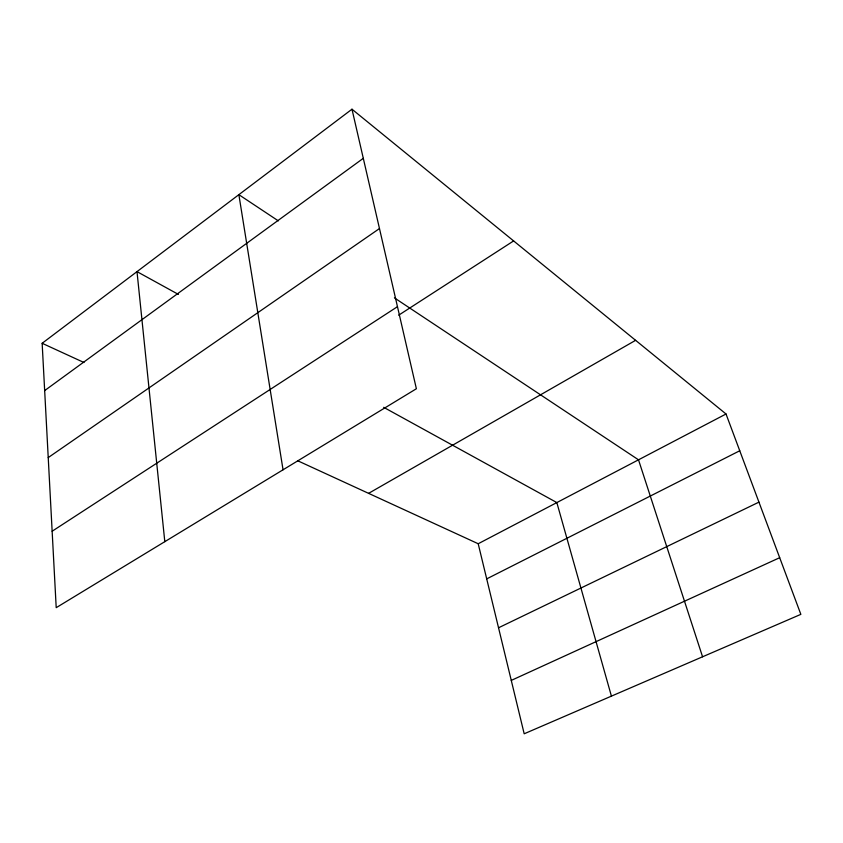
<?xml version="1.0" encoding="UTF-8"?>
<svg xmlns="http://www.w3.org/2000/svg" width="843" height="843" viewBox="0 0 843 843"><rect width="100%" height="100%" fill="white"/><g stroke="black" fill="none" stroke-linecap="round" stroke-linejoin="round"><path stroke-width="1.26" d="M351.984 109.211L416.379 388.749L56.207 607.677L42.15 343.291L351.984 109.211L726.023 413.997L800.85 614.357L524.188 733.789L478.202 543.746L297.864 460.836M44.668 390.594L363.301 158.326M48.23 457.591L379.476 228.558M52.14 531.238L397.474 306.673M398.697 315.177L513.629 240.919M368.591 493.355L635.611 340.319M478.202 543.746L726.023 413.997M486.706 578.878L739.754 450.763M498.54 627.782L758.942 502.143M511.269 680.406L779.691 557.697M42.15 343.291L83.973 362.511M178.442 294.428L136.998 271.625L164.806 541.67M383.691 407.327L556.833 502.576L611.417 696.139M278.348 220.877L238.864 194.67L283.048 469.793M394.429 297.885L638.509 459.814L702.567 656.792"/></g></svg>
